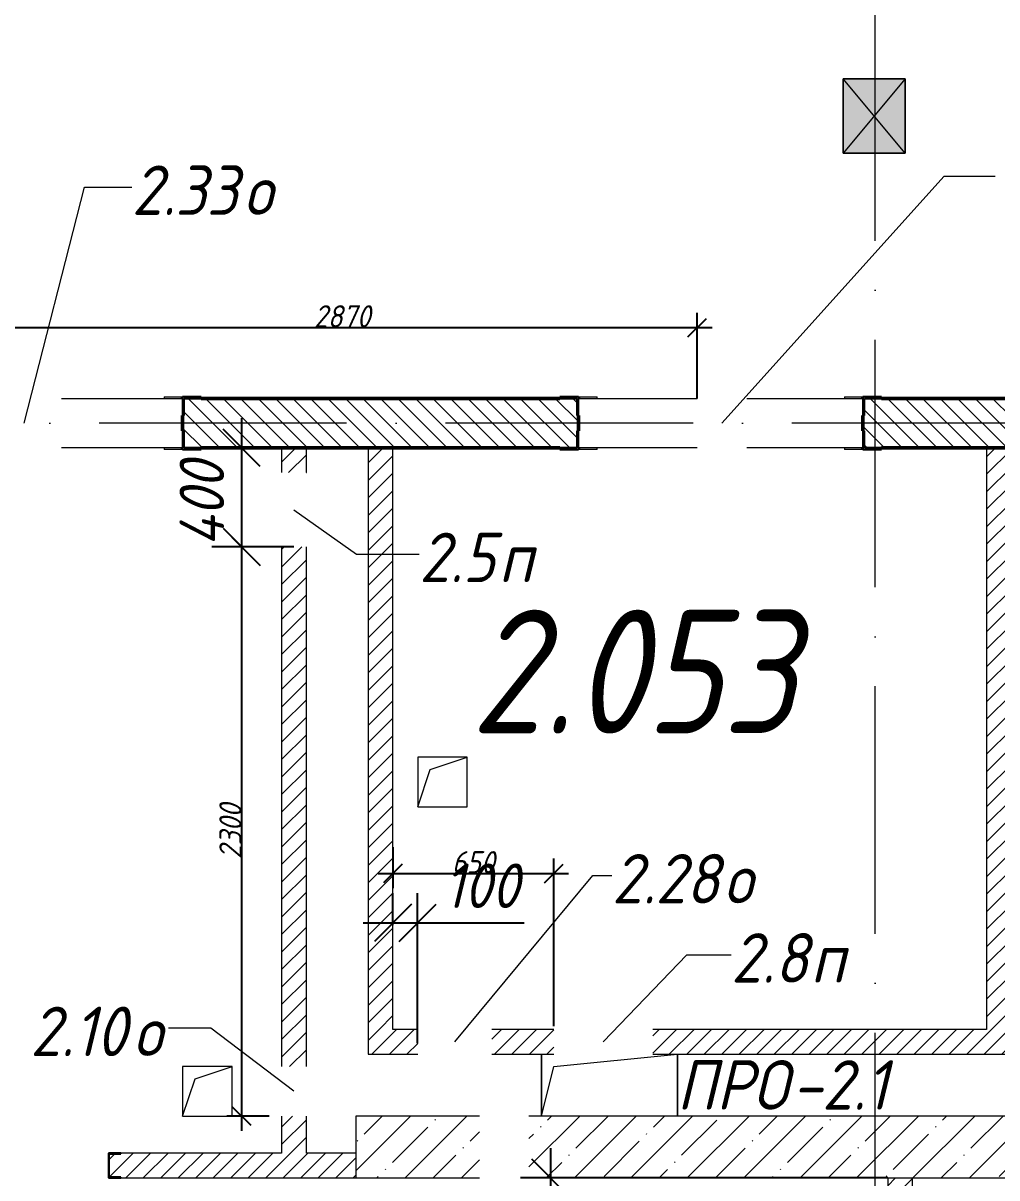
# Model space of a CAD drawing. Header units: millimetres. Extents: x -537608 to 253996, y -217170 to 186033.
# Drawn here: x -178243 to -174306, y -53807 to -49141 of the extents above; entities that cross this region are included whole.
import ezdxf

# ---------------------------------------------------------------- set-up
doc = ezdxf.new("R2010")
doc.units = ezdxf.units.MM
doc.linetypes.add('50_200_ШТРИХ_1Т_ш5_п1_п1_', pattern=[1400, 1000, -200, 0, -200])
for name, color, linetype, lineweight in [('A-____-____-DIMS', 7, 'Continuous', 9), ('A-DETL-GENF-OTLN', 7, 'Continuous', 9), ('A-FLOR-____-OTLN', 7, 'Continuous', 9), ('A-GENM-____-IDEN', 7, 'Continuous', 9), ('A-GENM-____-MCUT', 7, 'Continuous', 25), ('A-GENM-____-OTLN', 7, 'Continuous', 9), ('A-GENM-____-OTLN-1', 7, 'Continuous', 25), ('A-GLAZ-____-IDEN', 7, 'Continuous', 9), ('A-GLAZ-____-OTLN', 7, 'Continuous', 9), ('A-WALL-____-MCUT-1', 7, 'Continuous', 9), ('A-WALL-____-MCUT-2', 7, 'Continuous', 50), ('A-WALL-____-PATT-1', 7, 'Continuous', 9), ('A-WALL-FNSH-MCUT-1', 7, 'Continuous', 9), ('I-WALL-____-OTLN', 7, 'Continuous', 9), ('S-GRID-____-OTLN-1', 7, '50_200_ШТРИХ_1Т_ш5_п1_п1_', 9), ('Марки помещений', 7, 'Continuous', 9)]:
    doc.layers.add(name, color=color, linetype=linetype, lineweight=lineweight)
doc.layers.add('A-GLAZ-____-OTLN-1', color=7, linetype='Continuous', lineweight=9, true_color=0xc0c0c0)
doc.styles.add('ISOCPEUR_I_10', font='isocpeui.ttf', dxfattribs={"width": 0.9, "height": 180})
doc.styles.add('ISOCPEUR_I_3', font='isocpeui.ttf', dxfattribs={"width": 0.85, "height": 2.2})
doc.styles.add('ISOCPEUR_I_7', font='isocpeui.ttf', dxfattribs={"width": 0.9, "height": 90})
doc.styles.add('ISOCPEUR_I_9', font='isocpeui.ttf', dxfattribs={"width": 0.9, "height": 250})
doc.dimstyles.new('ISO-1_8_0_9К_СРЕДНИЙ_Кладочные_2', dxfattribs={"dimscale": 304.8, "dimtxt": 89.638306, "dimasz": 0.246063, "dimexe": 0.19685, "dimexo": 0, "dimgap": 0, "dimtad": 1, "dimdec": 3, "dimrnd": 0.001, "dimdsep": 46, "dimtxsty": 'ISOCPEUR_I_7', "dimblk1": 'OBLIQUE', "dimblk2": 'OBLIQUE', "dimsah": 1, "dimcen": 0.09, "dimdle": 0.19685, "dimazin": 0, "dimtfac": 1, "dimtdec": 4, "dimtix": 1, "dimtmove": 1, "dimatfit": 3, "dimfxl": 1, "dimtvp": 1, "dimtolj": 1, "dimtzin": 0, "dimarcsym": 2})
doc.dimstyles.new('ISO-1_8_0_9К_СРЕДНИЙ_Кладочные_3', dxfattribs={"dimscale": 304.8, "dimtxt": 179.276612, "dimasz": 0.492126, "dimexe": 0.393701, "dimexo": 0, "dimgap": 0, "dimtad": 1, "dimdec": 3, "dimrnd": 0.001, "dimdsep": 46, "dimtxsty": 'ISOCPEUR_I_10', "dimblk1": 'OBLIQUE', "dimblk2": 'OBLIQUE', "dimsah": 1, "dimcen": 0.09, "dimdle": 0.393701, "dimazin": 0, "dimtfac": 1, "dimtdec": 4, "dimtix": 1, "dimtmove": 0, "dimatfit": 3, "dimfxl": 1, "dimtvp": 1, "dimtolj": 1, "dimtzin": 0, "dimarcsym": 2})
doc.dimstyles.new('ISO-1_8_0_9К_СРЕДНИЙ_Кладочные_4', dxfattribs={"dimscale": 304.8, "dimtxt": 179.276612, "dimasz": 0.492126, "dimexe": 0.393701, "dimexo": 0, "dimgap": 0, "dimtad": 1, "dimdec": 3, "dimrnd": 0.001, "dimdsep": 46, "dimtxsty": 'ISOCPEUR_I_10', "dimblk1": 'OBLIQUE', "dimblk2": 'OBLIQUE', "dimsah": 1, "dimcen": 0.09, "dimdle": 0.393701, "dimazin": 0, "dimtfac": 1, "dimtdec": 4, "dimtix": 1, "dimtmove": 1, "dimatfit": 3, "dimfxl": 1, "dimtvp": 1, "dimtolj": 1, "dimtzin": 0, "dimarcsym": 2})
pattern_1 = [(45, (-184647.673, -56738.29), (-35.35534, 35.35534), [])]

# ---------------------------------------------------------------- blocks, each defined once
blk = doc.blocks.new('154_Стойка_СКБ_Уголок - СМ-2180_200-28268025-АР1_План отверстий 2 этажа в осях 1-64_А-ГГ')
at = {"layer": 'A-GENM-____-MCUT'}
for p, q in [((125, 156), (125, 81)), ((200, 156), (125, 156)), ((131, 81), (131, 150)), ((131, 150), (200, 150)), ((200, 150), (200, 156)), ((125, 81), (131, 81)), ((131, 19), (125, 19)), ((125, 19), (125, -56)), ((131, -50), (131, 19)), ((125, -56), (200, -56)), ((200, -50), (131, -50)), ((200, -56), (200, -50))]:
    blk.add_line(p, q, dxfattribs=at)
blk = doc.blocks.new('Стойка_Влож_Уголок_Опорный - Уголок-28213941-АР1_План отверстий 2 этажа в осях 1-64_А-ГГ')
at = {"layer": 'A-GENM-____-OTLN'}
for p, q in [((-212, -6), (-212, 0)), ((0, 0), (0, -6)), ((-212, -75), (-212, -6)), ((-212, -6), (-206, -6)), ((-6, -6), (0, -6)), ((0, -6), (0, -75)), ((-212, -75), (-206, -75)), ((-6, -75), (0, -75))]:
    blk.add_line(p, q, dxfattribs=at)
blk = doc.blocks.new('154_Фахверк_СКБ_Швеллер - Тип_100_3960-28331862-АР1_План отверстий 2 этажа в осях 1-64_А-ГГ')
at = {"layer": 'A-GENM-____-MCUT'}
for p, q in [((175, 50), (125, 50)), ((125, 50), (125, -50)), ((128, 47), (175, 47)), ((128, -47), (128, 47)), ((175, 47), (175, 50)), ((125, -50), (175, -50)), ((175, -47), (128, -47)), ((175, -50), (175, -47))]:
    blk.add_line(p, q, dxfattribs=at)
blk = doc.blocks.new('AR_Отверстие прямоугольное _в плите_ - AR_Отверстие прямоугольное _в плите_-30459209-АР1_План отверстий 2 этажа в осях 1-64_А-ГГ')
at = {"layer": 'A-GENM-____-OTLN'}
for p, q in [((-275, 125), (-275, -125)), ((-225, 75), (275, 125)), ((275, -125), (275, 125)), ((-275, -125), (-225, 75))]:
    blk.add_line(p, q, dxfattribs=at)
blk = doc.blocks.new('AR_Отверстие прямоугольное _в плите_ - AR_Отверстие прямоугольное _в плите_-30459207-АР1_План отверстий 2 этажа в осях 1-64_А-ГГ')
at = {"layer": 'A-GENM-____-OTLN'}
for p, q in [((100, 100), (-100, 100)), ((-100, 100), (-100, -100)), ((-50, 50), (100, 100)), ((100, -100), (100, 100)), ((-100, -100), (-50, 50)), ((-100, -100), (100, -100))]:
    blk.add_line(p, q, dxfattribs=at)
blk = doc.blocks.new('AR_Отверстие прямоугольное _в стене__БезПР - AR_Отверстие прямоугольное _в стене__БезПР-30460031-АР1_План отверстий 2 этажа в осях 1-64_А-ГГ')
at = {"layer": 'A-GLAZ-____-OTLN-1'}
blk.add_hatch(color=256, dxfattribs=at).paths.add_polyline_path([(150, 125), (-150, 125), (-150, -125), (150, -125)], flags=0)
at = {"layer": 'A-DETL-GENF-OTLN'}
for p, q in [((-150, -125), (-150, 125)), ((-150, 125), (150, 125)), ((150, 125), (-150, -125)), ((-150, 125), (150, -125)), ((150, 125), (-150, 125)), ((-150, 125), (-150, -125)), ((150, 125), (150, -125)), ((150, -125), (150, 125)), ((150, -125), (-150, -125)), ((-150, -125), (150, -125))]:
    blk.add_line(p, q, dxfattribs=at)
at = {"layer": 'A-GLAZ-____-OTLN'}
blk.add_line((150, 125), (-150, 125), dxfattribs=at)
blk = doc.blocks.new('_Oblique')
at = {"color": 0, "linetype": 'ByBlock', "lineweight": -2}
blk.add_line((-0.5, -0.5), (0.5, 0.5), dxfattribs=at)
blk = doc.blocks.new('*D2378')
at = {"layer": 'A-____-____-DIMS', "color": 0, "lineweight": -2, "transparency": 16777216}
for p, q in [((-177359.4, -50737.2), (-177359.4, -51377.2)), ((-177197.7, -50857.2), (-177479.4, -50857.2)), ((-177148.6, -51257.2), (-177479.4, -51257.2))]:
    blk.add_line(p, q, dxfattribs=at)
at = {"layer": 'Defpoints', "color": 0, "transparency": 16777216}
for p in [(-177197.7, -50857.2), (-177359.4, -51257.2), (-177148.6, -51257.2)]:
    blk.add_point(p, dxfattribs=at)
at = {"layer": 'A-____-____-DIMS', "color": 0, "lineweight": -2, "transparency": 16777216, "xscale": 150, "yscale": 150, "zscale": 150}
for p, rotation in [((-177359.4, -50857.2), 90), ((-177359.4, -51257.2), 270)]:
    blk.add_blockref('_Oblique', p, dxfattribs=dict(at, rotation=rotation))
at = {"layer": 'A-____-____-DIMS', "color": 0, "transparency": 16777216, "insert": (-177610.1, -51255.3), "char_height": 180, "width": 426.127, "attachment_point": 1, "rotation": 90, "line_spacing_factor": 1.149209, "style": 'ISOCPEUR_I_10'}
blk.add_mtext('\\A1;400', dxfattribs=at)
blk = doc.blocks.new('*D2379')
at = {"layer": 'A-____-____-DIMS', "color": 0, "lineweight": -2, "transparency": 16777216}
for p, q in [((-177359.4, -51197.2), (-177359.4, -53617.2)), ((-177148.6, -51257.2), (-177419.4, -51257.2)), ((-177247.7, -53557.2), (-177419.4, -53557.2))]:
    blk.add_line(p, q, dxfattribs=at)
at = {"layer": 'Defpoints', "color": 0, "transparency": 16777216}
for p in [(-177148.6, -51257.2), (-177359.4, -53557.2), (-177247.7, -53557.2)]:
    blk.add_point(p, dxfattribs=at)
at = {"layer": 'A-____-____-DIMS', "color": 0, "lineweight": -2, "transparency": 16777216, "xscale": 75, "yscale": 75, "zscale": 75}
for p, rotation in [((-177359.4, -51257.2), 90), ((-177359.4, -53557.2), 270)]:
    blk.add_blockref('_Oblique', p, dxfattribs=dict(at, rotation=rotation))
at = {"layer": 'A-____-____-DIMS', "color": 0, "transparency": 16777216, "insert": (-177404.4, -52407.2), "char_height": 90, "width": 546.104, "attachment_point": 5, "rotation": 90, "style": 'ISOCPEUR_I_7'}
blk.add_mtext('\\A1;2300', dxfattribs=at)
blk = doc.blocks.new('*D2382')
at = {"layer": 'A-____-____-DIMS', "color": 0, "lineweight": -2, "transparency": 16777216}
for p, q in [((-176747.7, -52470.6), (-176747.7, -52636.7)), ((-176097.7, -53193.8), (-176097.7, -52516.7)), ((-176807.7, -52576.7), (-176037.7, -52576.7))]:
    blk.add_line(p, q, dxfattribs=at)
at = {"layer": 'Defpoints', "color": 0, "transparency": 16777216}
for p in [(-176747.7, -52470.6), (-176097.7, -52576.7), (-176097.7, -53193.8)]:
    blk.add_point(p, dxfattribs=at)
at = {"layer": 'A-____-____-DIMS', "color": 0, "lineweight": -2, "transparency": 16777216, "xscale": 75, "yscale": 75, "zscale": 75, "rotation": 180}
blk.add_blockref('_Oblique', (-176747.7, -52576.7), dxfattribs=at)
at = {"layer": 'A-____-____-DIMS', "color": 0, "lineweight": -2, "transparency": 16777216, "xscale": 75, "yscale": 75, "zscale": 75}
blk.add_blockref('_Oblique', (-176097.7, -52576.7), dxfattribs=at)
at = {"layer": 'A-____-____-DIMS', "color": 0, "transparency": 16777216, "insert": (-176422.7, -52531.7), "char_height": 90, "width": 409.578, "attachment_point": 5, "style": 'ISOCPEUR_I_7'}
blk.add_mtext('\\A1;650', dxfattribs=at)
blk = doc.blocks.new('*D2384')
at = {"layer": 'A-____-____-DIMS', "color": 0, "lineweight": -2, "transparency": 16777216}
for p, q in [((-176111.4, -53687.2), (-176111.4, -53957.2)), ((-174747.7, -53807.2), (-176231.4, -53807.2)), ((-174750.7, -53957.2), (-176231.4, -53957.2)), ((-176111.4, -53957.2), (-176111.4, -54160.2))]:
    blk.add_line(p, q, dxfattribs=at)
at = {"layer": 'Defpoints', "color": 0, "transparency": 16777216}
for p in [(-174747.7, -53807.2), (-176111.4, -53957.2), (-174750.7, -53957.2)]:
    blk.add_point(p, dxfattribs=at)
at = {"layer": 'A-____-____-DIMS', "color": 0, "lineweight": -2, "transparency": 16777216, "xscale": 150, "yscale": 150, "zscale": 150}
for p, rotation in [((-176111.4, -53807.2), 90), ((-176111.4, -53957.2), 270)]:
    blk.add_blockref('_Oblique', p, dxfattribs=dict(at, rotation=rotation))
at = {"layer": 'A-____-____-DIMS', "color": 0, "transparency": 16777216, "insert": (-176371.7, -54224.3), "char_height": 180, "width": 368.207, "attachment_point": 1, "rotation": 90, "line_spacing_factor": 1.149209, "style": 'ISOCPEUR_I_10'}
blk.add_mtext('\\A1;150', dxfattribs=at)
blk = doc.blocks.new('*D2395')
at = {"layer": 'A-____-____-DIMS', "color": 0, "lineweight": -2, "transparency": 16777216}
for p, q in [((-176747.7, -52785.7), (-176747.7, -52656.6)), ((-176647.7, -53262.1), (-176647.7, -52656.6)), ((-176867.7, -52776.6), (-176647.7, -52776.6)), ((-176647.7, -52776.6), (-176217.1, -52776.6))]:
    blk.add_line(p, q, dxfattribs=at)
at = {"layer": 'Defpoints', "color": 0, "transparency": 16777216}
for p in [(-176647.7, -52776.6), (-176747.7, -52785.7), (-176647.7, -53262.1)]:
    blk.add_point(p, dxfattribs=at)
at = {"layer": 'A-____-____-DIMS', "color": 0, "lineweight": -2, "transparency": 16777216, "xscale": 150, "yscale": 150, "zscale": 150, "rotation": 180}
blk.add_blockref('_Oblique', (-176747.7, -52776.6), dxfattribs=at)
at = {"layer": 'A-____-____-DIMS', "color": 0, "lineweight": -2, "transparency": 16777216, "xscale": 150, "yscale": 150, "zscale": 150}
blk.add_blockref('_Oblique', (-176647.7, -52776.6), dxfattribs=at)
at = {"layer": 'A-____-____-DIMS', "color": 0, "transparency": 16777216, "insert": (-176541.5, -52536.6), "char_height": 180, "width": 368.207, "attachment_point": 1, "line_spacing_factor": 1.149209, "style": 'ISOCPEUR_I_10'}
blk.add_mtext('\\A1;100', dxfattribs=at)
blk = doc.blocks.new('*D2454')
at = {"layer": 'A-____-____-DIMS', "color": 0, "lineweight": -2, "transparency": 16777216}
for p, q in [((-178387.7, -50657.2), (-178387.7, -50311.2)), ((-175517.7, -50657.2), (-175517.7, -50311.2)), ((-178447.7, -50371.2), (-175457.7, -50371.2))]:
    blk.add_line(p, q, dxfattribs=at)
at = {"layer": 'Defpoints', "color": 0, "transparency": 16777216}
for p in [(-175517.7, -50371.2), (-178387.7, -50657.2), (-175517.7, -50657.2)]:
    blk.add_point(p, dxfattribs=at)
at = {"layer": 'A-____-____-DIMS', "color": 0, "lineweight": -2, "transparency": 16777216, "xscale": 75, "yscale": 75, "zscale": 75, "rotation": 180}
blk.add_blockref('_Oblique', (-178387.7, -50371.2), dxfattribs=at)
at = {"layer": 'A-____-____-DIMS', "color": 0, "lineweight": -2, "transparency": 16777216, "xscale": 75, "yscale": 75, "zscale": 75}
blk.add_blockref('_Oblique', (-175517.7, -50371.2), dxfattribs=at)
at = {"layer": 'A-____-____-DIMS', "color": 0, "transparency": 16777216, "insert": (-176952.7, -50325.7), "char_height": 90, "width": 546.104, "attachment_point": 5, "style": 'ISOCPEUR_I_7'}
blk.add_mtext('\\A1;2870', dxfattribs=at)

msp = doc.modelspace()

# ---------------------------------------------------------------- hatches: boundary and pattern name
at = {"layer": 'A-WALL-____-PATT-1'}
h = msp.add_hatch(dxfattribs=at)
h.set_pattern_fill('FP_6', color=256, style=0, pattern_type=2)
h.set_pattern_definition([(135, (-184647.673, -56738.29), (-35.35534, -35.35534), [])])
h.paths.add_polyline_path([(-174772.6725, -50857.2474), (-174247.6725, -50857.2474), (-174247.6725, -50657.2474), (-174841.6725, -50657.2474), (-174841.6725, -50726.2474), (-174847.6725, -50726.2474), (-174847.6725, -50788.2474), (-174841.6725, -50788.2474), (-174841.6725, -50857.2474)], flags=0)
h.paths.add_polyline_path([(-176003.6725, -50857.2474), (-176003.6725, -50788.2474), (-175997.6725, -50788.2474), (-175997.6725, -50726.2474), (-176003.6725, -50726.2474), (-176003.6725, -50657.2474), (-177591.6725, -50657.9974), (-177591.6725, -50726.2474), (-177597.6725, -50726.2474), (-177597.6725, -50788.2474), (-177591.6725, -50788.2474), (-177591.505, -50857.2474), (-176072.6725, -50857.2474)], flags=0)
h.paths.add_polyline_path([(-178753.6725, -50857.2474), (-178753.6725, -50788.2474), (-178747.6725, -50788.2474), (-178747.6725, -50726.2474), (-178753.6725, -50726.2474), (-178753.6725, -50657.2474), (-178847.6725, -50657.2474), (-178847.6725, -50857.2474), (-178822.6725, -50857.2474)], flags=0)
h = msp.add_hatch(dxfattribs=at)
h.set_pattern_fill('FP_5', color=256, style=0, pattern_type=2)
h.set_pattern_definition(pattern_1)
h.paths.add_polyline_path([(-177097.6725, -53707.2474), (-177097.6725, -53557.2474), (-177197.6725, -53557.2474), (-177197.6725, -53707.2474)], flags=0)
h.paths.add_polyline_path([(-177197.6725, -53357.2474), (-177097.6725, -53357.2474), (-177097.6725, -51257.2474), (-177197.6725, -51257.2474), (-177197.6725, -52562.4048)], flags=0)
h.paths.add_polyline_path([(-177197.6725, -50957.2474), (-177097.6725, -50957.2474), (-177097.6725, -50857.2474), (-177197.6725, -50857.2474)], flags=0)
h = msp.add_hatch(dxfattribs=at)
h.set_pattern_fill('FP_5', color=256, style=0, pattern_type=2)
h.set_pattern_definition(pattern_1)
h.paths.add_polyline_path([(-176747.6725, -53207.2474), (-176747.6725, -50857.2474), (-176847.6725, -50857.2474), (-176847.6725, -53207.2474)], flags=0)
h = msp.add_hatch(dxfattribs=at)
h.set_pattern_fill('FP_5', color=256, style=0, pattern_type=2)
h.set_pattern_definition(pattern_1)
h.paths.add_polyline_path([(-174347.6725, -53207.2474), (-174247.6725, -53207.2474), (-174247.6725, -50857.2474), (-174347.6725, -50857.2474), (-174347.6725, -52562.4048)], flags=0)
h = msp.add_hatch(dxfattribs=at)
h.set_pattern_fill('FP_5', color=256, style=0, pattern_type=2)
h.set_pattern_definition(pattern_1)
h.paths.add_polyline_path([(-174247.6725, -53307.2474), (-174247.6725, -53207.2474), (-175697.6725, -53207.2474), (-175697.6725, -53307.2474)], flags=0)
h.paths.add_polyline_path([(-176097.6725, -53307.2474), (-176097.6725, -53207.2474), (-176347.6725, -53207.2474), (-176347.6725, -53307.2474)], flags=0)
h.paths.add_polyline_path([(-176847.6725, -53307.2474), (-176647.6725, -53307.2474), (-176647.6725, -53207.2474), (-176847.6725, -53207.2474)], flags=0)
h = msp.add_hatch(dxfattribs=at)
h.set_pattern_fill('FP_25', color=256, style=0, pattern_type=2)
h.set_pattern_definition([(45, (-184647.67, -56738.29), (-114.0493, 114.0493), []), (45, (-184533.62, -56738.29), (-114.0493, 114.0493), [201.612, -40.322, 3.353, -36.97])])
h.paths.add_polyline_path([(-171997.6725, -53807.2474), (-171997.6725, -53557.2474), (-176197.6725, -53557.2474), (-176197.6725, -53807.2474), (-172289.1121, -53807.2474)], flags=0)
h.paths.add_polyline_path([(-176397.6725, -53807.2474), (-176397.6725, -53557.2474), (-176897.6725, -53557.2474), (-176897.6725, -53807.2474)], flags=0)
h = msp.add_hatch(dxfattribs=at)
h.set_pattern_fill('FP_5', color=256, style=0, pattern_type=2)
h.set_pattern_definition(pattern_1)
h.paths.add_polyline_path([(-176897.6725, -53807.2474), (-176897.6725, -53707.2474), (-177847.6725, -53707.2474), (-177847.6725, -53710.2474), (-177894.6725, -53710.2474), (-177894.6725, -53804.2474), (-177847.6725, -53804.2474), (-177847.6725, -53807.2474), (-177591.505, -53807.2474)], flags=0)
h = msp.add_hatch(dxfattribs=at)
h.set_pattern_fill('FP_5', color=256, style=0, pattern_type=2)
h.set_pattern_definition(pattern_1)
h.paths.add_polyline_path([(-174647.6725, -58407.2474), (-174647.6725, -58157.2474), (-174747.6725, -58157.2474), (-174747.6725, -58407.2474)], flags=0)
h.paths.add_polyline_path([(-174747.6725, -57757.2474), (-174647.6725, -57757.2474), (-174647.6725, -56737.2474), (-174747.6725, -56737.2474), (-174747.6725, -57722.3688)], flags=0)
h.paths.add_polyline_path([(-174747.6725, -56537.2474), (-174647.6725, -56537.2474), (-174647.6725, -56207.2474), (-174650.6725, -56207.2474), (-174650.6725, -56160.2474), (-174744.6725, -56160.2474), (-174744.6725, -56207.2474), (-174747.6725, -56207.2474)], flags=0)
h.paths.add_polyline_path([(-174650.6725, -56157.2474), (-174647.6725, -56157.2474), (-174647.6725, -54807.2474), (-174747.6725, -54807.2474), (-174747.6725, -56157.2474), (-174744.481, -56157.2474)], flags=0)
h.paths.add_polyline_path([(-174647.6725, -54607.2474), (-174647.6725, -54357.2474), (-174747.6725, -54357.2474), (-174747.6725, -54607.2474)], flags=0)
h.paths.add_polyline_path([(-174747.6725, -53957.2474), (-174647.6725, -53957.2474), (-174647.6725, -53807.2474), (-174747.6725, -53807.2474)], flags=0)

# ---------------------------------------------------------------- linework, layer by layer
at = {"layer": 'A-FLOR-____-OTLN'}
for p, q in [((-176147.6725, -53557.2474), (-176147.6725, -53307.2474)), ((-175597.6725, -53307.2474), (-175597.6725, -53557.2474))]:
    msp.add_line(p, q, dxfattribs=at)
at = {"layer": 'A-GLAZ-____-IDEN'}
for p, q in [((-175417.6725, -50757.2474), (-174518.8723, -49759.3612)), ((-174518.8723, -49759.3612), (-174312.7143, -49759.3612)), ((-178237.6725, -50757.2474), (-177994.5995, -49803.5807)), ((-177994.5995, -49803.5807), (-177803.4718, -49803.5807)), ((-177147.6725, -51107.2474), (-176894.6725, -51287.3442)), ((-176894.6725, -51287.3442), (-176641.6725, -51287.3442)), ((-176497.6725, -53257.2474), (-175940.2058, -52585.8843)), ((-175940.2058, -52585.8843), (-175862.7122, -52585.8843)), ((-175897.6725, -53257.2474), (-175559.1972, -52905.7474)), ((-175559.1972, -52905.7474), (-175380.7219, -52905.7474)), ((-177483.8584, -53202.7474), (-177654.412, -53202.7474)), ((-177147.6725, -53457.2474), (-177483.8584, -53202.7474))]:
    msp.add_line(p, q, dxfattribs=at)
at = {"layer": 'A-WALL-____-MCUT-1'}
for p, q in [((-176397.6725, -53557.2474), (-176897.6725, -53557.2474)), ((-176897.6725, -53557.2474), (-176897.6725, -53807.2474)), ((-171997.6725, -53557.2474), (-176197.6725, -53557.2474)), ((-176897.6725, -53807.2474), (-176397.6725, -53807.2474)), ((-176197.6725, -53807.2474), (-171997.6725, -53807.2474))]:
    msp.add_line(p, q, dxfattribs=at)
at = {"layer": 'A-WALL-____-MCUT-2'}
for p, q in [((-176072.6725, -50657.2474), (-177522.6725, -50657.2474)), ((-174247.6725, -50657.2474), (-174772.6725, -50657.2474)), ((-177597.6725, -50726.2474), (-177597.6725, -50788.2474)), ((-175997.6725, -50788.2474), (-175997.6725, -50726.2474)), ((-174847.6725, -50726.2474), (-174847.6725, -50788.2474)), ((-177522.6725, -50857.2474), (-176072.6725, -50857.2474)), ((-174772.6725, -50857.2474), (-174247.6725, -50857.2474))]:
    msp.add_line(p, q, dxfattribs=at)
at = {"layer": 'A-WALL-FNSH-MCUT-1'}
for p, q in [((-177197.6725, -50857.2474), (-177197.6725, -50957.2474)), ((-177097.6725, -50957.2474), (-177097.6725, -50857.2474)), ((-176847.6725, -50857.2474), (-176847.6725, -53307.2474)), ((-176747.6725, -53207.2474), (-176747.6725, -50857.2474)), ((-174347.6725, -50857.2474), (-174347.6725, -53207.2474)), ((-177197.6725, -51257.2474), (-177197.6725, -53357.2474)), ((-177097.6725, -53357.2474), (-177097.6725, -51257.2474)), ((-176647.6725, -53207.2474), (-176747.6725, -53207.2474)), ((-176097.6725, -53207.2474), (-176347.6725, -53207.2474)), ((-174347.6725, -53207.2474), (-175697.6725, -53207.2474)), ((-176847.6725, -53307.2474), (-176647.6725, -53307.2474)), ((-176347.6725, -53307.2474), (-176097.6725, -53307.2474)), ((-175697.6725, -53307.2474), (-174247.6725, -53307.2474)), ((-177197.6725, -53557.2474), (-177197.6725, -53707.2474)), ((-177097.6725, -53707.2474), (-177097.6725, -53557.2474)), ((-177197.6725, -53707.2474), (-177847.6725, -53707.2474)), ((-176897.6725, -53707.2474), (-177097.6725, -53707.2474)), ((-177847.6725, -53807.2474), (-176897.6725, -53807.2474)), ((-174747.6725, -53807.2474), (-174747.6725, -53957.2474)), ((-174647.6725, -53957.2474), (-174647.6725, -53807.2474))]:
    msp.add_line(p, q, dxfattribs=at)
at = {"layer": 'I-WALL-____-OTLN'}
for p, q in [((-178087.6725, -50657.2474), (-177597.6725, -50657.2474)), ((-175997.6725, -50657.2474), (-175517.6725, -50657.2474)), ((-175317.6725, -50657.2474), (-174847.6725, -50657.2474)), ((-177597.6725, -50857.2474), (-178087.6725, -50857.2474)), ((-175517.6725, -50857.2474), (-175997.6725, -50857.2474)), ((-174847.6725, -50857.2474), (-175317.6725, -50857.2474))]:
    msp.add_line(p, q, dxfattribs=at)
at = {"layer": 'S-GRID-____-OTLN-1'}
for p, q in [((-174797.6725, -61220.8957), (-174797.6725, -6857.3298)), ((-94328.8852, -50757.2474), (-189316.4427, -50757.2474))]:
    msp.add_line(p, q, dxfattribs=at)

# ---------------------------------------------------------------- block references
at = {"layer": 'A-GENM-____-OTLN'}
for p, rotation in [((-177597.6725, -50863.2474), 269.9999999999995), ((-175997.6725, -50651.2474), 89.99999999999955), ((-174847.6725, -50863.2474), 269.9999999999995)]:
    msp.add_blockref('Стойка_Влож_Уголок_Опорный - Уголок-28213941-АР1_План отверстий 2 этажа в осях 1-64_А-ГГ', p, dxfattribs=dict(at, rotation=rotation))
for name, p in [('AR_Отверстие прямоугольное _в плите_ - AR_Отверстие прямоугольное _в плите_-30459207-АР1_План отверстий 2 этажа в осях 1-64_А-ГГ', (-176547.6725, -52207.2474)), ('AR_Отверстие прямоугольное _в плите_ - AR_Отверстие прямоугольное _в плите_-30459209-АР1_План отверстий 2 этажа в осях 1-64_А-ГГ', (-175872.6725, -53432.2474)), ('AR_Отверстие прямоугольное _в плите_ - AR_Отверстие прямоугольное _в плите_-30459207-АР1_План отверстий 2 этажа в осях 1-64_А-ГГ', (-177497.6725, -53457.2474))]:
    msp.add_blockref(name, p, dxfattribs=at)
at = {"layer": 'A-GENM-____-OTLN-1'}
for name, p in [('154_Стойка_СКБ_Уголок - СМ-2180_200-28268025-АР1_План отверстий 2 этажа в осях 1-64_А-ГГ', (-177722.6725, -50807.2474)), ('154_Стойка_СКБ_Уголок - СМ-2180_200-28268025-АР1_План отверстий 2 этажа в осях 1-64_А-ГГ', (-174972.6725, -50807.2474)), ('154_Фахверк_СКБ_Швеллер - Тип_100_3960-28331862-АР1_План отверстий 2 этажа в осях 1-64_А-ГГ', (-178022.6725, -53757.2474))]:
    msp.add_blockref(name, p, dxfattribs=at)
at = {"layer": 'A-GENM-____-OTLN-1', "rotation": 180}
msp.add_blockref('154_Стойка_СКБ_Уголок - СМ-2180_200-28268025-АР1_План отверстий 2 этажа в осях 1-64_А-ГГ', (-175872.6725, -50707.2474), dxfattribs=at)
at = {"layer": 'A-GLAZ-____-OTLN', "rotation": 269.9999999999999}
msp.add_blockref('AR_Отверстие прямоугольное _в стене__БезПР - AR_Отверстие прямоугольное _в стене__БезПР-30460031-АР1_План отверстий 2 этажа в осях 1-64_А-ГГ', (-174802.1575, -49515.6377), dxfattribs=at)

# ---------------------------------------------------------------- texts
at = {"layer": 'A-GENM-____-IDEN', "char_height": 200, "attachment_point": 1, "style": 'ISOCPEUR_I_9'}
for s, insert, width in [('ПРО', (-175600.0028, -53331.6313), 562.784625), ('-2.1', (-175135.6591, -53331.6313), 505.063125)]:
    msp.add_mtext(s, dxfattribs=dict(at, insert=insert, width=width))
at = {"layer": 'A-GLAZ-____-IDEN', "char_height": 200, "attachment_point": 1, "style": 'ISOCPEUR_I_9'}
for s, insert, width in [('2.33', (-177803.4718, -49715.9661), 548.35425), ('\\fISOCPEUR|b0|i1|c204|p34|;\\W.9;о', (-177351.0343, -49715.9661), 158.734125), ('2.5', (-176641.6725, -51199.7296), 389.620125), ('\\fISOCPEUR|b0|i1|c204|p34|;\\W.9;п', (-176320.2038, -51199.7296), 158.734125), ('2.28', (-175862.7122, -52498.2697), 548.35425), ('\\fISOCPEUR|b0|i1|c204|p34|;\\W.9;о', (-175410.2747, -52498.2697), 158.734125), ('2.8', (-175380.7219, -52818.1328), 389.620125), ('\\fISOCPEUR|b0|i1|c204|p34|;\\W.9;п', (-175059.2531, -52818.1328), 158.734125), ('2.10', (-178213.8636, -53115.1328), 505.063125), ('\\fISOCPEUR|b0|i1|c204|p34|;\\W.9;о', (-177797.1449, -53115.1328), 158.734125)]:
    msp.add_mtext(s, dxfattribs=dict(at, insert=insert, width=width))
at = {"layer": 'Марки помещений', "insert": (-176433.6615, -51511.2183), "char_height": 500, "width": 785.65375, "attachment_point": 1, "style": 'ISOCPEUR_I_3'}
msp.add_mtext('2.053', dxfattribs=at)

# ---------------------------------------------------------------- dimensions: what is measured, and where the dimension line sits
at = {"layer": 'A-____-____-DIMS'}
for base, p1, p2, override, picture, middle in [((-175517.6725, -50371.2324), (-178387.6725, -50657.2474), (-175517.6725, -50657.2474), {"dimpost": '<>', "dimfxl": 2870}, '*D2454', (-176952.6725, -50325.6528)), ((-176097.6725, -52576.7024), (-176747.6725, -52470.6364), (-176097.6725, -53193.8476), {"dimpost": '<>', "dimfxl": 972.38595}, '*D2382', (-176422.6725, -52531.7024))]:
    dim = msp.add_linear_dim(base=base, p1=p1, p2=p2, dimstyle='ISO-1_8_0_9К_СРЕДНИЙ_Кладочные_2', override=override, dxfattribs=at)
    dim.commit()
    dim.dimension.update_dxf_attribs({"geometry": picture, "text_midpoint": middle})
for base, p1, p2, dimstyle, override, picture, middle in [((-177359.4388, -51257.2474), (-177197.6725, -50857.2474), (-177148.5617, -51257.2474), 'ISO-1_8_0_9К_СРЕДНИЙ_Кладочные_4', {"dimpost": '<>', "dimfxl": 403.003559}, '*D2378', (-177490.0955, -51042.2818)), ((-176111.4118, -53957.2474), (-174747.6725, -53807.2474), (-174750.7205, -53957.2474), 'ISO-1_8_0_9К_СРЕДНИЙ_Кладочные_3', {"dimpost": '<>', "dimfxl": 150.030964}, '*D2384', (-176251.689, -54160.1974))]:
    dim = msp.add_linear_dim(base=base, p1=p1, p2=p2, angle=90, dimstyle=dimstyle, override=override, dxfattribs=at)
    dim.commit()
    dim.dimension.update_dxf_attribs({"geometry": picture, "text_midpoint": middle, "dimtype": 160, "text_rotation": 90})
dim = msp.add_linear_dim(base=(-177359.4388, -53557.2474), p1=(-177148.5617, -51257.2474), p2=(-177247.6725, -53557.2474), angle=90, dimstyle='ISO-1_8_0_9К_СРЕДНИЙ_Кладочные_2', override={"dimpost": '<>', "dimfxl": 2302.134433}, dxfattribs=at)
dim.commit()
dim.dimension.update_dxf_attribs({"geometry": '*D2379', "text_midpoint": (-177404.4388, -52407.2474)})
dim = msp.add_linear_dim(base=(-176647.6725, -52776.5646), p1=(-176747.6725, -52785.6606), p2=(-176647.6725, -53262.0584), dimstyle='ISO-1_8_0_9К_СРЕДНИЙ_Кладочные_3', override={"dimpost": '<>', "dimfxl": 486.780088}, dxfattribs=at)
dim.commit()
dim.dimension.update_dxf_attribs({"geometry": '*D2395', "text_midpoint": (-176357.3953, -52776.5646), "dimtype": 160})

doc.saveas('drawing.dxf')
